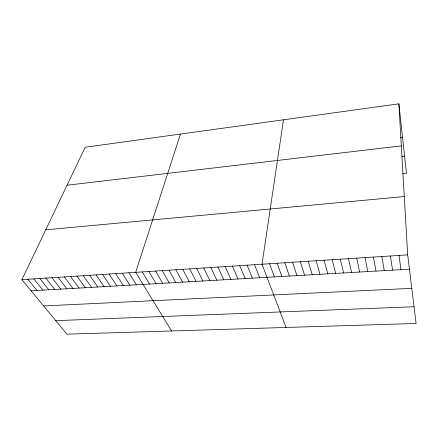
<?xml version="1.0" encoding="UTF-8"?>
<svg xmlns="http://www.w3.org/2000/svg" width="438" height="438" viewBox="0 0 438 438"><rect width="100%" height="100%" fill="white"/><g stroke="black" fill="none" stroke-linecap="round" stroke-linejoin="round"><path stroke-width="0.66" d="M283.49 119.798L262.017 264.224L286.113 327.46M180.451 134.066L135.671 272.337L171.559 330.969M398.87 103.822L407.685 254.867L416.1 323.474L66.937 334.178L21.9 279.647L85.213 147.256L398.87 103.822L406.475 173.399L402.79 173.782M400.589 137.548L402.533 137.308M67.052 185.225L401.323 145.87M402.062 156.388L404.586 156.103M45.722 229.835L404.279 196.553M21.9 279.647L407.685 254.867M31.131 290.821L409.437 269.178M43.614 305.943L411.791 288.335M55.774 320.66L414.047 306.753M27.835 279.263L36.978 290.487M33.819 278.88L42.869 290.153M39.842 278.497L48.799 289.814M45.908 278.103L54.777 289.469M52.018 277.714L60.789 289.124M58.172 277.314L66.85 288.779M64.37 276.92L72.954 288.428M70.617 276.515L79.097 288.078M76.907 276.115L85.29 287.722M83.242 275.705L91.52 287.366M89.626 275.294L97.8 287.01M96.059 274.883L104.129 286.649M102.536 274.467L110.496 286.282M109.067 274.046L116.919 285.915M115.643 273.624L123.379 285.543M122.268 273.197L129.894 285.171M128.947 272.77L136.453 284.799M142.251 271.916L149.528 284.048M148.876 271.489L156.037 283.676M155.55 271.062L162.597 283.304M162.279 270.629L169.199 282.926M169.057 270.191L175.852 282.543M175.884 269.753L182.553 282.16M182.761 269.315L189.304 281.771M189.692 268.866L196.109 281.382M196.678 268.417L202.958 280.993M203.719 267.968L209.862 280.599M210.809 267.514L216.821 280.2M217.954 267.054L223.829 279.8M225.159 266.589L230.892 279.395M232.414 266.123L238.004 278.99M239.728 265.652L245.176 278.579M247.103 265.182L252.398 278.163M254.533 264.705L259.674 277.747M269.567 263.736L274.402 276.904M277.172 263.249L281.853 276.477M284.842 262.756L289.359 276.049M292.573 262.258L296.926 275.617M300.364 261.76L304.552 275.179M308.221 261.256L312.239 274.741M316.137 260.747L319.986 274.298M324.12 260.232L327.794 273.849M332.168 259.718L335.667 273.4M340.282 259.197L343.6 272.945M348.467 258.672L351.599 272.491M356.713 258.141L359.658 272.025M365.035 257.604L367.789 271.56M373.422 257.068L375.985 271.095M381.876 256.526L384.246 270.624M390.406 255.973L392.574 270.147M399.007 255.425L400.973 269.666"/></g></svg>
